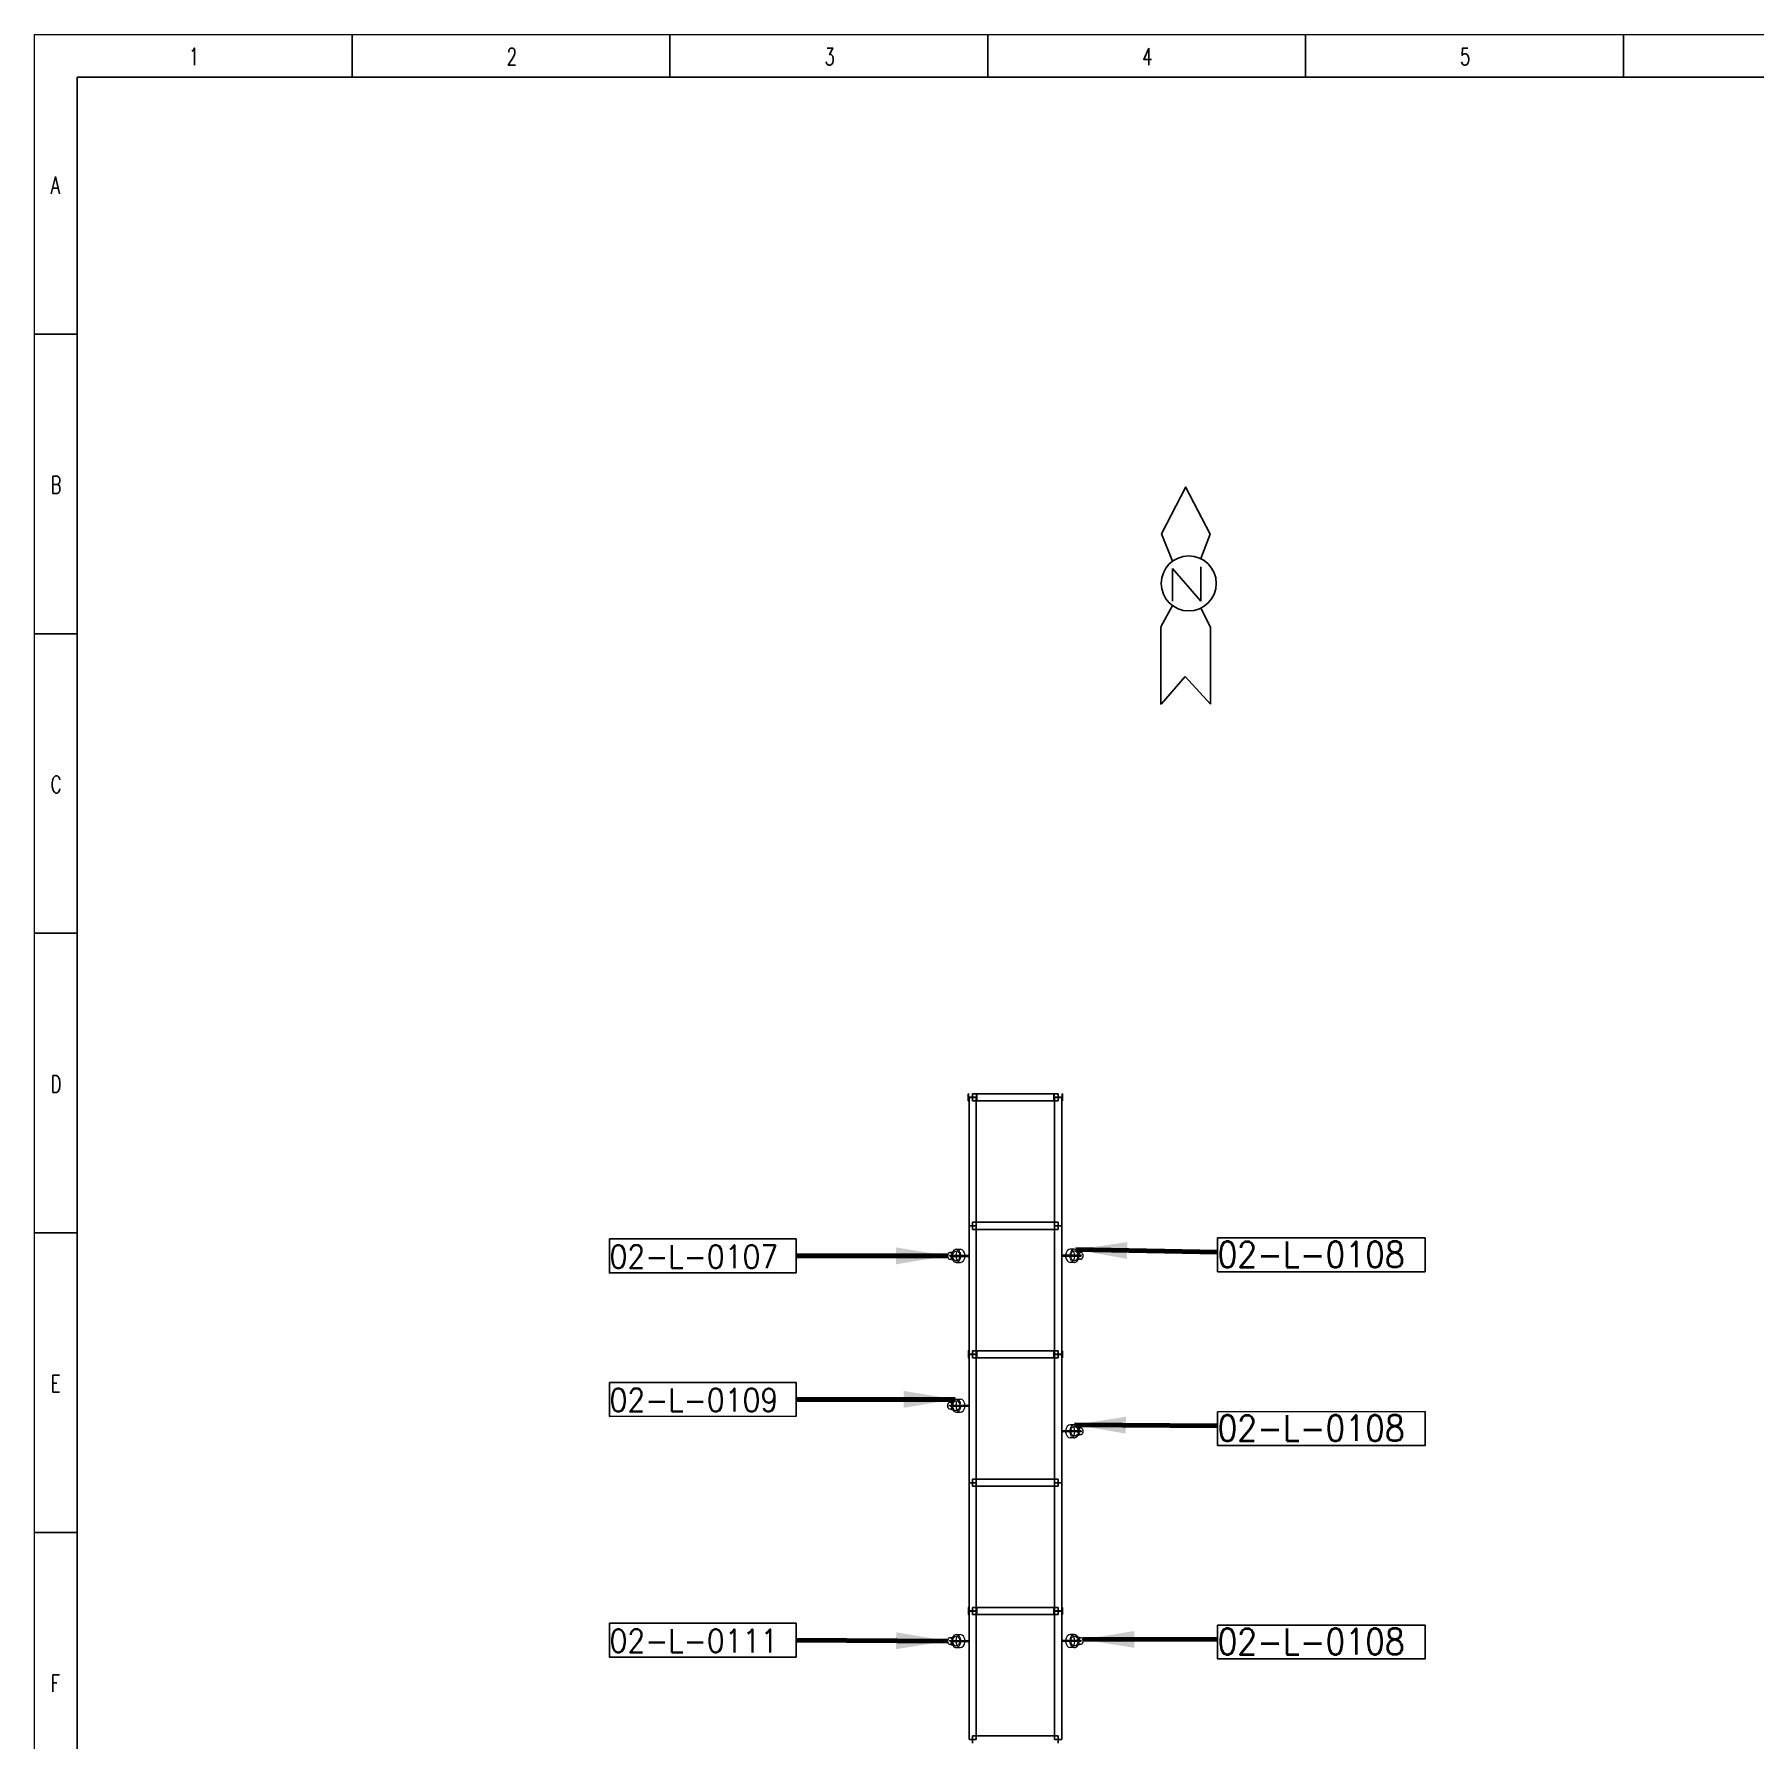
# Model space of a CAD drawing. Header units: inches. Extents: x 19 to 689223, y 34 to 210034.
# Drawn here: x 392223 to 492701, y 110445 to 210034 of the extents above; entities that cross this region are included whole.
import ezdxf

# ---------------------------------------------------------------- set-up
doc = ezdxf.new("R2010")
doc.units = ezdxf.units.IN
doc.header["$MEASUREMENT"] = 0
doc.linetypes.add('LIGHTINGLAYOUTPROGRESSUNIT-EMBED 1_DWG$0$HIDDEN2', pattern=[0.1875, 0.125, -0.0625])
for name, color, linetype in [('_Auto', 7, 'Continuous'), ('Default', 7, 'Continuous'), ('LIGHTINGLAYOUTPROGRESSUNIT-EMBED 1_DWG$0$DwgTemplate', 7, 'Continuous')]:
    doc.layers.add(name, color=color, linetype=linetype)
doc.layers.add('Pipe Rack Lighting', color=1, linetype='Continuous', lineweight=5)
doc.styles.add('HZTXT', font='txt_qlt.shx', dxfattribs={"width": 0.7, "bigfont": 'hztxt.shx'})
doc.styles.get("Standard").update_dxf_attribs({"font": 'arial.ttf'})
doc.styles.add('TEG BORDER', font='txt_qlt.shx', dxfattribs={"width": 0.7, "bigfont": 'hztxt.shx'})
doc.dimstyles.new('ANSI_L', dxfattribs={"dimtxt": 0.18, "dimasz": 0.18, "dimexe": 0.18, "dimexo": 0.0625, "dimgap": 0.09, "dimtad": 0, "dimtih": 1, "dimtoh": 1, "dimdec": 4, "dimzin": 0, "dimdsep": 46, "dimtxsty": 'Standard', "dimcen": 0.09, "dimadec": 0, "dimazin": 0, "dimtfac": 1, "dimtdec": 4, "dimtofl": 0, "dimtmove": 0, "dimatfit": 3, "dimfxl": 1, "dimtolj": 1, "dimtzin": 0, "dimarcsym": 0})

# ---------------------------------------------------------------- blocks, each defined once
blk = doc.blocks.new('TEG BORDER A2')
for p, q in [((37.12, 420), (37.12, 415)), ((74.25, 420), (74.25, 415)), ((111.38, 420), (111.38, 415)), ((148.5, 420), (148.5, 415)), ((185.63, 420), (185.63, 415)), ((0, 385), (5, 385)), ((0, 350), (5, 350)), ((0, 315), (5, 315)), ((0, 280), (5, 280)), ((0, 245), (5, 245))]:
    blk.add_line(p, q)
at = {"linetype": 'Continuous'}
for p, q in [((489, 415), (5, 415)), ((5, 415), (5, 5))]:
    blk.add_line(p, q, dxfattribs=at)
at = {"color": 5, "lineweight": 15}
blk.add_lwpolyline([(0, 420), (594, 420), (594, 0), (0, 0)], close=True, dxfattribs=at)
blk.add_lwpolyline([(5, 415), (589, 415), (589, 5), (5, 5)], close=True)
at = {"char_height": 2, "width": 2, "attachment_point": 1, "style": 'TEG BORDER'}
for s, insert in [('1', (18.05, 418.41)), ('2', (55.17, 418.41)), ('3', (92.3, 418.41)), ('4', (129.42, 418.41)), ('5', (166.55, 418.41)), ('A', (1.91, 403.39)), ('B', (1.91, 368.39)), ('C', (1.91, 333.39)), ('D', (1.91, 298.39)), ('E', (1.91, 263.39)), ('F', (1.91, 228.39))]:
    blk.add_mtext(s, dxfattribs=dict(at, insert=insert))

msp = doc.modelspace()

# ---------------------------------------------------------------- linework, layer by layer
at = {"layer": '_Auto', "color": 7, "linetype": 'Continuous'}
for points in [[(425815.3327, 139682.8481), (436709.6784, 139684.6477), (436709.6784, 137706.1691), (425815.3327, 137704.3695)], [(461329.3888, 139743.8669), (473454.6377, 139745.6665), (473454.6377, 137767.188), (461329.3888, 137765.3883)], [(425815.3327, 131302.9217), (436709.6784, 131304.7213), (436709.6784, 129326.2428), (425815.3327, 129324.4431)], [(461329.3888, 129596.6221), (473454.6377, 129598.4217), (473454.6377, 127619.9432), (461329.3888, 127618.1436)], [(425815.3327, 117241.3807), (436709.6784, 117243.1803), (436709.6784, 115264.7017), (425815.3327, 115262.9021)], [(461329.3888, 117135.6607), (473454.6377, 117137.4603), (473454.6377, 115158.9818), (461329.3888, 115157.1821)]]:
    msp.add_lwpolyline(points, close=True, dxfattribs=at)
at = {"layer": 'Default', "color": 7, "linetype": 'Continuous'}
for p, q in [((458057.8754, 180872.2365), (459476.7165, 183618.3807)), ((460897.8185, 180850.9581), (459467.9835, 183618.3807)), ((458692.6953, 179261.4931), (458057.8754, 180872.2365)), ((460351.7888, 179416.9605), (460897.8185, 180850.9581)), ((460352.8022, 176927.8668), (460352.8022, 178940.4838)), ((458692.6953, 178839.4422), (460352.8022, 176927.8668)), ((458692.6953, 176927.8668), (458692.6953, 178839.4422)), ((458028.5649, 175429.0179), (458692.6953, 176679.5954)), ((460923.3875, 175419.2488), (460352.8022, 176524.6199)), ((458021.3125, 175407.2954), (458021.3125, 170889.0263)), ((460923.3875, 175419.2488), (460923.3875, 170910.7488)), ((458050.2873, 170932.4712), (459441.7154, 172531.8601)), ((460917.6504, 170910.7488), (459441.7154, 172531.8601))]:
    msp.add_line(p, q, dxfattribs=at)
msp.add_circle((459650.4961, 177970.5443), 1607.4611, dxfattribs=at)
at = {"layer": 'LIGHTINGLAYOUTPROGRESSUNIT-EMBED 1_DWG$0$DwgTemplate', "color": 9, "linetype": 'Continuous'}
for p, q in [((446794.1159, 148155.4897), (446768.7159, 148155.4897)), ((446768.7159, 148155.4897), (446768.7159, 147742.7397)), ((446768.7159, 147742.7397), (446794.1159, 147742.7397)), ((446794.1159, 147956.8934), (446794.1159, 148155.4897)), ((447246.8709, 147956.8934), (446794.1159, 147956.8934)), ((446794.1159, 147941.3359), (447246.8709, 147941.3359)), ((446794.1159, 147742.7397), (446794.1159, 147941.3359)), ((446814.1184, 147949.1147), (446814.1184, 140449.1147)), ((446814.1184, 147949.1147), (447226.8684, 147949.1147)), ((447020.4934, 148155.4897), (451768.7158, 148155.4897)), ((447020.4934, 147742.7397), (447020.4934, 148155.4897)), ((447020.4934, 147742.7397), (451768.7158, 147742.7397)), ((447226.8684, 147949.1147), (447226.8684, 140449.1147)), ((447246.8709, 148155.4897), (447246.8709, 147956.8934)), ((447272.2709, 148155.4897), (447246.8709, 148155.4897)), ((447246.8709, 147941.3359), (447246.8709, 147742.7397)), ((447246.8709, 147742.7397), (447272.2709, 147742.7397)), ((447272.2709, 147742.7397), (447272.2709, 148155.4897)), ((451768.7158, 148155.4897), (451768.7158, 147742.7397)), ((451794.1158, 148155.4897), (451768.7158, 148155.4897)), ((451768.7158, 147742.7397), (451794.1158, 147742.7397)), ((451794.1158, 148155.4897), (452020.4933, 148155.4897)), ((451794.1158, 147956.8934), (451794.1158, 148155.4897)), ((452246.8708, 147956.8934), (451794.1158, 147956.8934)), ((451794.1158, 147742.7397), (451794.1158, 147941.3359)), ((451794.1158, 147941.3359), (452246.8708, 147941.3359)), ((451794.1158, 147742.7397), (452020.4933, 147742.7397)), ((451814.1183, 147941.3359), (451814.1183, 140449.1147)), ((452020.4933, 148155.4897), (452020.4933, 147956.8934)), ((452020.4933, 147941.3359), (452020.4933, 147742.7397)), ((452226.8683, 147941.3359), (452226.8683, 140449.1147)), ((452246.8708, 148155.4897), (452246.8708, 147956.8934)), ((452272.2708, 148155.4897), (452246.8708, 148155.4897)), ((452246.8708, 147941.3359), (452246.8708, 147742.7397)), ((452246.8708, 147742.7397), (452272.2708, 147742.7397)), ((452272.2708, 147742.7397), (452272.2708, 148155.4897)), ((447226.8684, 140449.1147), (446814.1184, 140449.1147)), ((446814.1184, 140441.3359), (447226.8684, 140441.3359)), ((446814.1184, 140441.3359), (446814.1184, 132949.1147)), ((447020.4934, 140242.7397), (447020.4934, 140655.4897)), ((447020.4934, 140655.4897), (452020.4933, 140655.4897)), ((447020.4934, 140242.7397), (452020.4933, 140242.7397)), ((447226.8684, 140441.3359), (447226.8684, 132949.1147)), ((452226.8683, 140449.1147), (451814.1183, 140449.1147)), ((451814.1183, 140441.3359), (452226.8683, 140441.3359)), ((451814.1183, 140441.3359), (451814.1183, 132949.1147)), ((452020.4933, 140655.4897), (452020.4933, 140242.7397)), ((452226.8683, 140441.3359), (452226.8683, 132949.1147)), ((447226.8684, 132949.1147), (446814.1184, 132949.1147)), ((446814.1184, 132949.1147), (446814.1184, 125449.1147)), ((446814.1184, 132949.1147), (447226.8684, 132949.1147)), ((447020.4934, 133155.4897), (452020.4933, 133155.4897)), ((447020.4934, 132742.7397), (447020.4934, 133155.4897)), ((447020.4934, 132742.7397), (452020.4933, 132742.7397)), ((447226.8684, 132949.1147), (447226.8684, 125449.1147)), ((447246.8709, 133155.4897), (447246.8709, 132956.8934)), ((447272.2709, 133155.4897), (447246.8709, 133155.4897)), ((447246.8709, 132941.3359), (447246.8709, 132742.7397)), ((447246.8709, 132742.7397), (447272.2709, 132742.7397)), ((447272.2709, 132742.7397), (447272.2709, 133155.4897)), ((451794.1158, 133155.4897), (451768.7158, 133155.4897)), ((451768.7158, 133155.4897), (451768.7158, 132742.7397)), ((451768.7158, 132742.7397), (451794.1158, 132742.7397)), ((451794.1158, 132956.8934), (451794.1158, 133155.4897)), ((452246.8708, 132956.8934), (451794.1158, 132956.8934)), ((451794.1158, 132941.3359), (452246.8708, 132941.3359)), ((451794.1158, 132742.7397), (451794.1158, 132941.3359)), ((452226.8683, 132949.1147), (451814.1183, 132949.1147)), ((451814.1183, 132949.1147), (451814.1183, 125449.1147)), ((451814.1183, 132949.1147), (452226.8683, 132949.1147)), ((452020.4933, 133155.4897), (452020.4933, 132742.7397)), ((452226.8683, 132949.1147), (452226.8683, 125449.1147)), ((452272.2708, 133155.4897), (452246.8708, 133155.4897)), ((452246.8708, 133155.4897), (452246.8708, 132956.8934)), ((452246.8708, 132941.3359), (452246.8708, 132742.7397)), ((452246.8708, 132742.7397), (452272.2708, 132742.7397)), ((452272.2708, 132742.7397), (452272.2708, 133155.4897)), ((447020.4934, 125655.4897), (452020.4933, 125655.4897)), ((447020.4934, 125242.7397), (447020.4934, 125655.4897)), ((452020.4933, 125655.4897), (452020.4933, 125242.7397)), ((447226.8684, 125449.1147), (446814.1184, 125449.1147)), ((446814.1184, 125441.3359), (447226.8684, 125441.3359)), ((446814.1184, 125441.3359), (446814.1184, 117956.8934)), ((447020.4934, 125242.7397), (452020.4933, 125242.7397)), ((447226.8684, 125441.3359), (447226.8684, 117956.8934)), ((452226.8683, 125449.1147), (451814.1183, 125449.1147)), ((451814.1183, 125441.3359), (452226.8683, 125441.3359)), ((451814.1183, 125441.3359), (451814.1183, 117949.1147)), ((452226.8683, 125441.3359), (452226.8683, 117949.1147)), ((446814.1184, 117941.3359), (446814.1184, 110449.1147)), ((447020.4934, 117956.8934), (447020.4934, 118155.4897)), ((447020.4934, 118155.4897), (447246.8709, 118155.4897)), ((447020.4934, 117742.7397), (447020.4934, 117941.3359)), ((447020.4934, 117742.7397), (447246.8709, 117742.7397)), ((447226.8684, 117941.3359), (447226.8684, 110449.1147)), ((447272.2709, 118155.4897), (447246.8709, 118155.4897)), ((447246.8709, 118155.4897), (447246.8709, 117956.8934)), ((447246.8709, 117941.3359), (447246.8709, 117742.7397)), ((447246.8709, 117742.7397), (447272.2709, 117742.7397)), ((447272.2709, 118155.4897), (452020.4933, 118155.4897)), ((447272.2709, 117742.7397), (447272.2709, 118155.4897)), ((447272.2709, 117742.7397), (452020.4933, 117742.7397)), ((451768.7158, 118155.4897), (451768.7158, 117742.7397)), ((451794.1158, 118155.4897), (451768.7158, 118155.4897)), ((451768.7158, 117742.7397), (451794.1158, 117742.7397)), ((451794.1158, 117956.8934), (451794.1158, 118155.4897)), ((452246.8708, 117956.8934), (451794.1158, 117956.8934)), ((451794.1158, 117742.7397), (451794.1158, 117941.3359)), ((451794.1158, 117941.3359), (452246.8708, 117941.3359)), ((452226.8683, 117949.1147), (451814.1183, 117949.1147)), ((451814.1183, 117949.1147), (452226.8683, 117949.1147)), ((451814.1183, 117949.1147), (451814.1183, 110449.1147)), ((452020.4933, 118155.4897), (452020.4933, 117742.7397)), ((452226.8683, 117949.1147), (452226.8683, 110449.1147)), ((452272.2708, 118155.4897), (452246.8708, 118155.4897)), ((452246.8708, 118155.4897), (452246.8708, 117956.8934)), ((452246.8708, 117941.3359), (452246.8708, 117742.7397)), ((452246.8708, 117742.7397), (452272.2708, 117742.7397)), ((452272.2708, 117742.7397), (452272.2708, 118155.4897)), ((447020.4934, 110242.7397), (447020.4934, 110655.4897)), ((447020.4934, 110655.4897), (452020.4933, 110655.4897)), ((452020.4933, 110655.4897), (452020.4933, 110242.7397)), ((447226.8684, 110449.1147), (446814.1184, 110449.1147)), ((452226.8683, 110449.1147), (451814.1183, 110449.1147))]:
    msp.add_line(p, q, dxfattribs=at)
at = {"layer": 'LIGHTINGLAYOUTPROGRESSUNIT-EMBED 1_DWG$0$DwgTemplate', "color": 1, "linetype": 'Continuous', "lineweight": 5}
for p, q in [((445668.8084, 130136.5527), (445858.6197, 130185.2704)), ((445668.8084, 129761.6766), (445858.6197, 129712.9589))]:
    msp.add_line(p, q, dxfattribs=at)
at = {"layer": 'LIGHTINGLAYOUTPROGRESSUNIT-EMBED 1_DWG$0$DwgTemplate', "color": 1, "linetype": 'Continuous'}
msp.add_line((452970.9533, 116580.1147), (452728.4864, 116580.1147), dxfattribs=at)
at = {"layer": 'LIGHTINGLAYOUTPROGRESSUNIT-EMBED 1_DWG$0$DwgTemplate', "color": 1, "linetype": 'Continuous', "lineweight": 5}
msp.add_ellipse((445692.8626, 129949.1147), major_axis=(0, -190.5), ratio=0.7071067812, start_param=3.321127005, end_param=6.1036509558, dxfattribs=at)
at = {"layer": 'LIGHTINGLAYOUTPROGRESSUNIT-EMBED 1_DWG$0$DwgTemplate', "color": 1, "linetype": 'LIGHTINGLAYOUTPROGRESSUNIT-EMBED 1_DWG$0$HIDDEN2', "lineweight": 5}
for start_param, end_param in [(2.9620583022, 6.2831853072), (0, 0.1795343514)]:
    msp.add_ellipse((445692.8626, 129949.1147), major_axis=(0, 190.5), ratio=0.7071067812, start_param=start_param, end_param=end_param, dxfattribs=at)
msp.add_ellipse((445692.8626, 129949.1147), major_axis=(0, 31.75), ratio=0.7071067812, dxfattribs=at)
at = {"layer": 'Pipe Rack Lighting', "linetype": 'Continuous'}
for p, q in [((445668.8084, 138886.5527), (445858.6197, 138935.2704)), ((446070.0334, 139080.1147), (446312.5003, 139080.1147)), ((446312.5003, 138730.8647), (446770.4934, 138730.8647)), ((446312.5003, 138667.3647), (446770.4934, 138667.3647)), ((452728.4864, 138730.8647), (452270.4933, 138730.8647)), ((452728.4864, 138667.3647), (452270.4933, 138667.3647)), ((452970.9533, 139080.1147), (452728.4864, 139080.1147)), ((453372.1783, 138886.5527), (453182.367, 138935.2704)), ((445668.8084, 138511.6766), (445858.6197, 138462.9589)), ((446070.0334, 138318.1147), (446312.5003, 138318.1147)), ((452970.9533, 138318.1147), (452728.4864, 138318.1147)), ((453372.1783, 138511.6766), (453182.367, 138462.9589)), ((446070.0334, 130330.1147), (446312.5003, 130330.1147)), ((446312.5003, 129980.8647), (446770.4934, 129980.8647)), ((446312.5003, 129917.3647), (446770.4934, 129917.3647)), ((446070.0334, 129568.1147), (446312.5003, 129568.1147)), ((452970.9533, 128830.1147), (452728.4864, 128830.1147)), ((453372.1783, 128636.5527), (453182.367, 128685.2704)), ((452728.4864, 128480.8647), (452270.4933, 128480.8647)), ((452728.4864, 128417.3647), (452270.4933, 128417.3647)), ((452970.9533, 128068.1147), (452728.4864, 128068.1147)), ((453372.1783, 128261.6766), (453182.367, 128212.9589)), ((446070.0334, 116580.1147), (446312.5003, 116580.1147)), ((445668.8084, 116386.5527), (445858.6197, 116435.2704)), ((445668.8084, 116011.6766), (445858.6197, 115962.9589)), ((446070.0334, 115818.1147), (446312.5003, 115818.1147)), ((446312.5003, 116230.8647), (446770.4934, 116230.8647)), ((446312.5003, 116167.3647), (446770.4934, 116167.3647)), ((452728.4864, 116230.8647), (452270.4933, 116230.8647)), ((452728.4864, 116167.3647), (452270.4933, 116167.3647)), ((452970.9533, 115818.1147), (452728.4864, 115818.1147)), ((453372.1783, 116386.5527), (453182.367, 116435.2704)), ((453372.1783, 116011.6766), (453182.367, 115962.9589))]:
    msp.add_line(p, q, dxfattribs=at)
at = {"layer": 'Pipe Rack Lighting', "linetype": 'LIGHTINGLAYOUTPROGRESSUNIT-EMBED 1_DWG$0$HIDDEN2'}
for p, q in [((445692.8626, 138730.8647), (446312.5003, 138730.8647)), ((445692.8626, 138667.3647), (446312.5003, 138667.3647)), ((445858.6197, 138935.2704), (446033.952, 138980.2718)), ((453348.1241, 138730.8647), (452728.4864, 138730.8647)), ((453348.1241, 138667.3647), (452728.4864, 138667.3647)), ((453182.367, 138935.2704), (453007.0347, 138980.2718)), ((445858.6197, 138462.9589), (446033.952, 138417.9575)), ((453182.367, 138462.9589), (453007.0347, 138417.9575)), ((445692.8626, 129980.8647), (446312.5003, 129980.8647)), ((445692.8626, 129917.3647), (446312.5003, 129917.3647)), ((445858.6197, 130185.2704), (446033.952, 130230.2718)), ((445858.6197, 129712.9589), (446033.952, 129667.9575)), ((453182.367, 128685.2704), (453007.0347, 128730.2718)), ((453348.1241, 128480.8647), (452728.4864, 128480.8647)), ((453348.1241, 128417.3647), (452728.4864, 128417.3647)), ((453182.367, 128212.9589), (453007.0347, 128167.9575)), ((445692.8626, 116230.8647), (446312.5003, 116230.8647)), ((445692.8626, 116167.3647), (446312.5003, 116167.3647)), ((445858.6197, 116435.2704), (446033.952, 116480.2718)), ((445858.6197, 115962.9589), (446033.952, 115917.9575)), ((453348.1241, 116230.8647), (452728.4864, 116230.8647)), ((453348.1241, 116167.3647), (452728.4864, 116167.3647)), ((453182.367, 116435.2704), (453007.0347, 116480.2718)), ((453182.367, 115962.9589), (453007.0347, 115917.9575))]:
    msp.add_line(p, q, dxfattribs=at)
at = {"layer": 'Pipe Rack Lighting', "color": 9, "linetype": 'Continuous'}
for p, q in [((446768.7159, 133155.4897), (446768.7159, 132742.7397)), ((446794.1159, 133155.4897), (446768.7159, 133155.4897)), ((446768.7159, 132742.7397), (446794.1159, 132742.7397)), ((446794.1159, 132956.8934), (446794.1159, 133155.4897)), ((447246.8709, 132956.8934), (446794.1159, 132956.8934)), ((446794.1159, 132941.3359), (447246.8709, 132941.3359)), ((446794.1159, 132742.7397), (446794.1159, 132941.3359)), ((446794.1159, 118155.4897), (446768.7159, 118155.4897)), ((446768.7159, 118155.4897), (446768.7159, 117742.7397)), ((446768.7159, 117742.7397), (446794.1159, 117742.7397)), ((446794.1159, 117956.8934), (446794.1159, 118155.4897)), ((447246.8709, 117956.8934), (446794.1159, 117956.8934)), ((446794.1159, 117742.7397), (446794.1159, 117941.3359)), ((446794.1159, 117941.3359), (447246.8709, 117941.3359))]:
    msp.add_line(p, q, dxfattribs=at)
at = {"layer": 'Pipe Rack Lighting', "linetype": 'Continuous'}
for centre, major_axis, start_param, end_param in [((445692.8626, 138699.1147), (0, -190.5), 3.321127005, 6.1036509558), ((446070.0334, 138699.1147), (0, -381), 3.1415926536, 6.2831853072), ((446312.5003, 138699.1147), (0, -381), 3.1415926536, 7.7705515474), ((446312.5003, 138699.1147), (0, 381), 4.795819067, 6.2831853072), ((452728.4864, 138699.1147), (0, 381), 3.1415926536, 7.7705515474), ((452728.4864, 138699.1147), (0, -381), 4.795819067, 6.2831853072), ((452970.9533, 138699.1147), (0, 381), 3.1415926536, 6.2831853072), ((453348.1241, 138699.1147), (0, 190.5), 3.321127005, 6.1036509558), ((446070.0334, 129949.1147), (0, -381), 3.1415926536, 6.2831853072), ((446312.5003, 129949.1147), (0, -381), 3.1415926536, 7.7705515474), ((446312.5003, 129949.1147), (0, 381), 4.795819067, 6.2831853072), ((452728.4864, 128449.1147), (0, 381), 3.1415926536, 7.7705515474), ((452970.9533, 128449.1147), (0, 381), 3.1415926536, 6.2831853072), ((453348.1241, 128449.1147), (0, 190.5), 3.321127005, 6.1036509558), ((452728.4864, 128449.1147), (0, -381), 4.795819067, 6.2831853072), ((446070.0334, 116199.1147), (0, -381), 3.1415926536, 6.2831853072), ((446312.5003, 116199.1147), (0, -381), 3.1415926536, 7.7705515474), ((446312.5003, 116199.1147), (0, 381), 4.795819067, 6.2831853072), ((452728.4864, 116199.1147), (0, 381), 3.1415926536, 7.7705515474), ((452970.9533, 116199.1147), (0, 381), 3.1415926536, 6.2831853072), ((445692.8626, 116199.1147), (0, -190.5), 3.321127005, 6.1036509558), ((452728.4864, 116199.1147), (0, -381), 4.795819067, 6.2831853072), ((453348.1241, 116199.1147), (0, 190.5), 3.321127005, 6.1036509558)]:
    msp.add_ellipse(centre, major_axis=major_axis, ratio=0.7071067812, start_param=start_param, end_param=end_param, dxfattribs=at)
at = {"layer": 'Pipe Rack Lighting', "linetype": 'LIGHTINGLAYOUTPROGRESSUNIT-EMBED 1_DWG$0$HIDDEN2'}
for centre, major_axis, start_param, end_param in [((445692.8626, 138699.1147), (0, 190.5), 2.9620583022, 6.2831853072), ((445692.8626, 138699.1147), (0, 190.5), 0, 0.1795343514), ((446070.0334, 138699.1147), (0, 381), 3.1415926536, 6.2831853072), ((446312.5003, 138699.1147), (0, -381), 1.4873662402, 1.6542264134), ((452728.4864, 138699.1147), (0, 381), 1.4873662402, 1.6542264134), ((452970.9533, 138699.1147), (0, -381), 3.1415926536, 6.2831853072), ((453348.1241, 138699.1147), (0, -190.5), 2.9620583022, 6.2831853072), ((453348.1241, 138699.1147), (0, -190.5), 0, 0.1795343514), ((446070.0334, 129949.1147), (0, 381), 3.1415926536, 6.2831853072), ((446312.5003, 129949.1147), (0, -381), 1.4873662402, 1.6542264134), ((452970.9533, 128449.1147), (0, -381), 3.1415926536, 6.2831853072), ((453348.1241, 128449.1147), (0, -190.5), 2.9620583022, 6.2831853072), ((452728.4864, 128449.1147), (0, 381), 1.4873662402, 1.6542264134), ((453348.1241, 128449.1147), (0, -190.5), 0, 0.1795343514), ((446070.0334, 116199.1147), (0, 381), 3.1415926536, 6.2831853072), ((452970.9533, 116199.1147), (0, -381), 3.1415926536, 6.2831853072), ((445692.8626, 116199.1147), (0, 190.5), 2.9620583022, 6.2831853072), ((445692.8626, 116199.1147), (0, 190.5), 0, 0.1795343514), ((446312.5003, 116199.1147), (0, -381), 1.4873662402, 1.6542264134), ((452728.4864, 116199.1147), (0, 381), 1.4873662402, 1.6542264134), ((453348.1241, 116199.1147), (0, -190.5), 2.9620583022, 6.2831853072), ((453348.1241, 116199.1147), (0, -190.5), 0, 0.1795343514)]:
    msp.add_ellipse(centre, major_axis=major_axis, ratio=0.7071067812, start_param=start_param, end_param=end_param, dxfattribs=at)
for centre, major_axis in [((445692.8626, 138699.1147), (0, 31.75)), ((446070.0334, 138699.1147), (0, 285.75)), ((452970.9533, 138699.1147), (0, -285.75)), ((453348.1241, 138699.1147), (0, -31.75)), ((446070.0334, 129949.1147), (0, 285.75)), ((452970.9533, 128449.1147), (0, -285.75)), ((453348.1241, 128449.1147), (0, -31.75)), ((445692.8626, 116199.1147), (0, 31.75)), ((446070.0334, 116199.1147), (0, 285.75)), ((452970.9533, 116199.1147), (0, -285.75)), ((453348.1241, 116199.1147), (0, -31.75))]:
    msp.add_ellipse(centre, major_axis=major_axis, ratio=0.7071067812, dxfattribs=at)
at = {"layer": 'Pipe Rack Lighting', "linetype": 'Continuous'}
for centre, major_axis in [((446770.4934, 138699.1147), (0, 39.6875)), ((446770.4934, 138699.1147), (0, 39.6875)), ((446770.4934, 138699.1147), (0, 31.75)), ((452270.4933, 138699.1147), (0, 39.6875)), ((452270.4933, 138699.1147), (0, 39.6875)), ((452270.4933, 138699.1147), (0, -31.75)), ((446770.4934, 129949.1147), (0, 39.6875)), ((446770.4934, 129949.1147), (0, 39.6875)), ((446770.4934, 129949.1147), (0, 31.75)), ((452270.4933, 128449.1147), (0, 39.6875)), ((452270.4933, 128449.1147), (0, 39.6875)), ((452270.4933, 128449.1147), (0, -31.75)), ((446770.4934, 116199.1147), (0, 39.6875)), ((446770.4934, 116199.1147), (0, 39.6875)), ((446770.4934, 116199.1147), (0, 31.75)), ((452270.4933, 116199.1147), (0, 39.6875)), ((452270.4933, 116199.1147), (0, 39.6875)), ((452270.4933, 116199.1147), (0, -31.75))]:
    msp.add_ellipse(centre, major_axis=major_axis, ratio=0.7071067812, dxfattribs=at)

# ---------------------------------------------------------------- block references
at = {"xscale": 499.99999983125, "yscale": 499.99999983125, "zscale": 499.99999983125}
msp.add_blockref('TEG BORDER A2', (392223.4951, 34.1456), dxfattribs=at)

# ---------------------------------------------------------------- texts
at = {"layer": '_Auto', "color": 7, "style": 'HZTXT', "width": 0.9}
for s, height, p in [('02-L-0107', 1351.96034, (425815.3327, 137979.1582)), ('02-L-0108', 1500, (461329.3888, 138032.421)), ('02-L-0109', 1351.96034, (425815.3327, 129599.2318)), ('02-L-0108', 1500, (461329.3888, 127885.1763)), ('02-L-0111', 1351.96034, (425815.3327, 115537.6908)), ('02-L-0108', 1500, (461329.3888, 115424.2148))]:
    msp.add_text(s, height=height, dxfattribs=at).set_placement(p)

# ---------------------------------------------------------------- leaders
at = {"layer": '_Auto', "color": 136, "linetype": 'Continuous'}
for points in [[(445558.1588, 138698.9141), (436709.6784, 138696.0524)], [(453052.0396, 139062.4479), (461329.3888, 138913.8005)], [(446000.1972, 130317.0913), (436709.6784, 130316.126)], [(452976.8601, 128830.0231), (461329.3888, 128766.5558)], [(445558.1833, 116202.7478), (436709.6784, 116254.585)], [(453465.7256, 116292.0125), (461329.3888, 116305.5943)]]:
    msp.add_leader(points, dimstyle='ANSI_L', override={"dimscale": 1, "dimtxt": 3.175, "dimasz": 3000, "dimgap": 1.5875, "dimtad": 0, "dimlwd": 65535}, dxfattribs=at)

doc.saveas('drawing.dxf')
